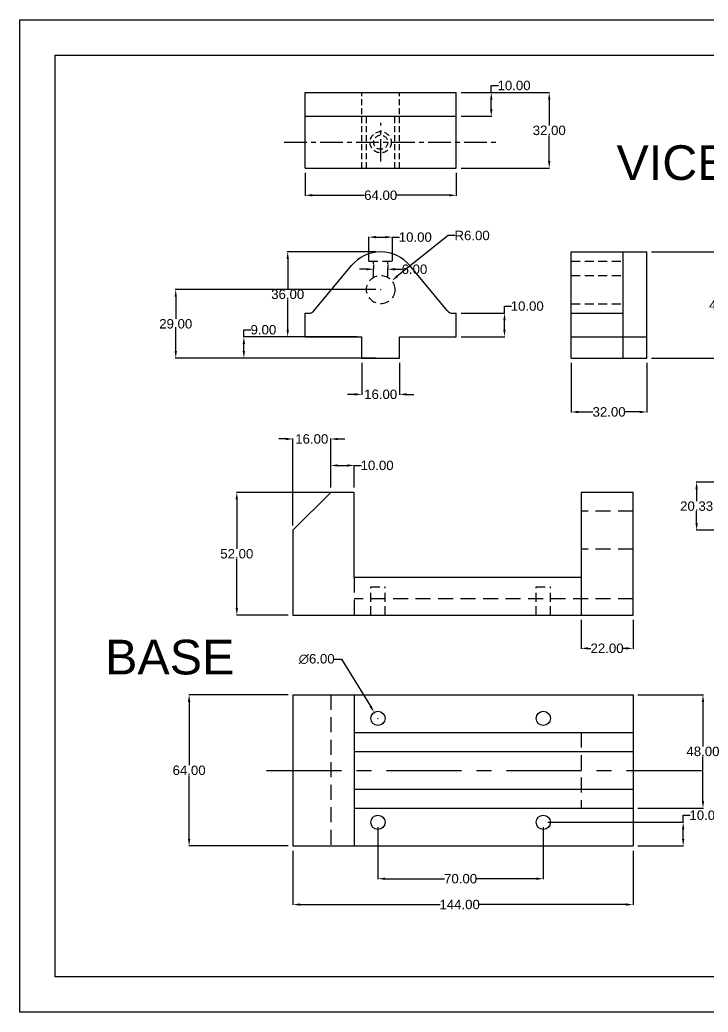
# Model space of a CAD drawing. Header units: millimetres. Extents: x 3404 to 3998, y 1573 to 1993.
# Drawn here: x 3403.7 to 3695.1, y 1573.2 to 1993.2 of the extents above; entities that cross this region are included whole.
import ezdxf

# ---------------------------------------------------------------- set-up
doc = ezdxf.new("R2010")
doc.units = ezdxf.units.MM
doc.linetypes.add('CENTER', pattern=[50.8, 31.75, -6.35, 6.35, -6.35])
doc.linetypes.add('HIDDEN', pattern=[9.525, 6.35, -3.175])
doc.layers.add('centerline', color=90, linetype='CENTER')
doc.layers.add('hidenline', color=1, linetype='HIDDEN')
doc.layers.add('dimensionLine', color=7, linetype='Continuous', lineweight=9)
doc.layers.add('drawings', color=7, linetype='Continuous', lineweight=30)
doc.styles.get("Standard").update_dxf_attribs({"font": 'arial.ttf'})
doc.dimstyles.get("Standard").update_dxf_attribs({"dimtxt": 4, "dimasz": 3, "dimexe": 0.18, "dimexo": 2, "dimgap": 0.09, "dimtad": 0, "dimtih": 1, "dimtoh": 1, "dimzin": 0, "dimdsep": 46, "dimtxsty": 'Standard', "dimcen": 0.09, "dimclre": 3, "dimclrt": 2, "dimadec": 0, "dimazin": 0, "dimtfac": 1, "dimtofl": 0, "dimtmove": 0, "dimatfit": 3, "dimfxl": 1, "dimtfillclr": 2, "dimtolj": 1, "dimtzin": 0, "dimarcsym": 0})

# ---------------------------------------------------------------- blocks, each defined once
blk = doc.blocks.new('*D15')
at = {"layer": 'Defpoints', "color": 0, "transparency": 16777216}
for p in [(3690.26, 1797.5), (3729.49, 1797.5), (3729.49, 1777.17)]:
    blk.add_point(p, dxfattribs=at)
at = {"layer": 'dimensionLine', "color": 3, "lineweight": -2, "transparency": 16777216}
for p, q in [((3727.49, 1797.5), (3690.08, 1797.5)), ((3727.49, 1777.17), (3690.08, 1777.17))]:
    blk.add_line(p, q, dxfattribs=at)
at = {"layer": 'dimensionLine', "color": 0, "lineweight": -2, "transparency": 16777216}
for p, q in [((3690.26, 1794.5), (3690.26, 1789.47)), ((3690.26, 1780.17), (3690.26, 1785.2))]:
    blk.add_line(p, q, dxfattribs=at)
at = {"layer": 'dimensionLine', "color": 0, "transparency": 16777216}
for points in [[(3689.76, 1794.5), (3690.76, 1794.5), (3690.26, 1797.5)], [(3689.76, 1780.17), (3690.76, 1780.17), (3690.26, 1777.17)]]:
    blk.add_solid(points, dxfattribs=at)
at = {"layer": 'dimensionLine', "color": 2, "transparency": 16777216, "insert": (3690.26, 1787.33), "char_height": 4, "attachment_point": 5}
blk.add_mtext('\\A1;20.33', dxfattribs=at)
blk = doc.blocks.new('*D16')
at = {"layer": 'Defpoints', "color": 0, "transparency": 16777216}
for p in [(3495.59, 1793.17), (3545.34, 1793.17), (3519.34, 1741.17)]:
    blk.add_point(p, dxfattribs=at)
at = {"layer": 'dimensionLine', "color": 3, "lineweight": -2, "transparency": 16777216}
for p, q in [((3543.34, 1793.17), (3495.41, 1793.17)), ((3517.34, 1741.17), (3495.41, 1741.17))]:
    blk.add_line(p, q, dxfattribs=at)
at = {"layer": 'dimensionLine', "color": 0, "lineweight": -2, "transparency": 16777216}
for p, q in [((3495.59, 1790.17), (3495.59, 1769.3)), ((3495.59, 1744.17), (3495.59, 1765.04))]:
    blk.add_line(p, q, dxfattribs=at)
at = {"layer": 'dimensionLine', "color": 0, "transparency": 16777216}
for points in [[(3495.09, 1790.17), (3496.09, 1790.17), (3495.59, 1793.17)], [(3495.09, 1744.17), (3496.09, 1744.17), (3495.59, 1741.17)]]:
    blk.add_solid(points, dxfattribs=at)
at = {"layer": 'dimensionLine', "color": 2, "transparency": 16777216, "insert": (3495.59, 1767.17), "char_height": 4, "attachment_point": 5}
blk.add_mtext('\\A1;52.00', dxfattribs=at)
blk = doc.blocks.new('*D18')
at = {"layer": 'Defpoints', "color": 0, "transparency": 16777216}
for p in [(3545.34, 1804.56), (3535.34, 1793.17), (3545.34, 1793.17)]:
    blk.add_point(p, dxfattribs=at)
at = {"layer": 'dimensionLine', "color": 3, "lineweight": -2, "transparency": 16777216}
for p, q in [((3535.34, 1795.17), (3535.34, 1804.74)), ((3545.34, 1795.17), (3545.34, 1804.74))]:
    blk.add_line(p, q, dxfattribs=at)
at = {"layer": 'dimensionLine', "color": 0, "lineweight": -2, "transparency": 16777216}
for p, q in [((3538.34, 1804.56), (3542.34, 1804.56)), ((3545.34, 1804.56), (3548.34, 1804.56))]:
    blk.add_line(p, q, dxfattribs=at)
at = {"layer": 'dimensionLine', "color": 0, "transparency": 16777216}
for points in [[(3538.34, 1805.06), (3538.34, 1804.06), (3535.34, 1804.56)], [(3542.34, 1805.06), (3542.34, 1804.06), (3545.34, 1804.56)]]:
    blk.add_solid(points, dxfattribs=at)
at = {"layer": 'dimensionLine', "color": 2, "transparency": 16777216, "insert": (3554.99, 1804.56), "char_height": 4, "attachment_point": 5}
blk.add_mtext('\\A1;10.00', dxfattribs=at)
blk = doc.blocks.new('*D19')
at = {"layer": 'Defpoints', "color": 0, "transparency": 16777216}
for p in [(3641.34, 1741.17), (3663.34, 1741.17), (3663.34, 1727.14)]:
    blk.add_point(p, dxfattribs=at)
at = {"layer": 'dimensionLine', "color": 3, "lineweight": -2, "transparency": 16777216}
for p, q in [((3641.34, 1739.17), (3641.34, 1726.96)), ((3663.34, 1739.17), (3663.34, 1726.96))]:
    blk.add_line(p, q, dxfattribs=at)
at = {"layer": 'dimensionLine', "color": 0, "lineweight": -2, "transparency": 16777216}
for p, q in [((3644.34, 1727.14), (3645.47, 1727.14)), ((3660.34, 1727.14), (3659.21, 1727.14))]:
    blk.add_line(p, q, dxfattribs=at)
at = {"layer": 'dimensionLine', "color": 0, "transparency": 16777216}
for points in [[(3644.34, 1727.64), (3644.34, 1726.64), (3641.34, 1727.14)], [(3660.34, 1727.64), (3660.34, 1726.64), (3663.34, 1727.14)]]:
    blk.add_solid(points, dxfattribs=at)
at = {"layer": 'dimensionLine', "color": 2, "transparency": 16777216, "insert": (3652.34, 1727.14), "char_height": 4, "attachment_point": 5}
blk.add_mtext('\\A1;22.00', dxfattribs=at)
blk = doc.blocks.new('*D20')
at = {"layer": 'Defpoints', "color": 0, "transparency": 16777216}
for p in [(3519.34, 1643.51), (3663.34, 1643.51), (3663.34, 1618.71)]:
    blk.add_point(p, dxfattribs=at)
at = {"layer": 'dimensionLine', "color": 3, "lineweight": -2, "transparency": 16777216}
for p, q in [((3519.34, 1641.51), (3519.34, 1618.53)), ((3663.34, 1641.51), (3663.34, 1618.53))]:
    blk.add_line(p, q, dxfattribs=at)
at = {"layer": 'dimensionLine', "color": 0, "lineweight": -2, "transparency": 16777216}
for p, q in [((3522.34, 1618.71), (3581.74, 1618.71)), ((3660.34, 1618.71), (3598.14, 1618.71))]:
    blk.add_line(p, q, dxfattribs=at)
at = {"layer": 'dimensionLine', "color": 0, "transparency": 16777216}
for points in [[(3522.34, 1619.21), (3522.34, 1618.21), (3519.34, 1618.71)], [(3660.34, 1619.21), (3660.34, 1618.21), (3663.34, 1618.71)]]:
    blk.add_solid(points, dxfattribs=at)
at = {"layer": 'dimensionLine', "color": 2, "transparency": 16777216, "insert": (3589.94, 1618.71), "char_height": 4, "attachment_point": 5}
blk.add_mtext('\\A1;144.00', dxfattribs=at)
blk = doc.blocks.new('*D21')
at = {"layer": 'Defpoints', "color": 0, "transparency": 16777216}
for p in [(3475.4, 1707.51), (3519.34, 1707.51), (3519.34, 1643.51)]:
    blk.add_point(p, dxfattribs=at)
at = {"layer": 'dimensionLine', "color": 3, "lineweight": -2, "transparency": 16777216}
for p, q in [((3517.34, 1707.51), (3475.22, 1707.51)), ((3517.34, 1643.51), (3475.22, 1643.51))]:
    blk.add_line(p, q, dxfattribs=at)
at = {"layer": 'dimensionLine', "color": 0, "lineweight": -2, "transparency": 16777216}
for p, q in [((3475.4, 1704.51), (3475.4, 1677.64)), ((3475.4, 1646.51), (3475.4, 1673.38))]:
    blk.add_line(p, q, dxfattribs=at)
at = {"layer": 'dimensionLine', "color": 0, "transparency": 16777216}
for points in [[(3474.9, 1704.51), (3475.9, 1704.51), (3475.4, 1707.51)], [(3474.9, 1646.51), (3475.9, 1646.51), (3475.4, 1643.51)]]:
    blk.add_solid(points, dxfattribs=at)
at = {"layer": 'dimensionLine', "color": 2, "transparency": 16777216, "insert": (3475.4, 1675.51), "char_height": 4, "attachment_point": 5}
blk.add_mtext('\\A1;64.00', dxfattribs=at)
blk = doc.blocks.new('*D22')
at = {"layer": 'Defpoints', "color": 0, "transparency": 16777216}
for p in [(3625.34, 1653.51), (3684.57, 1653.51), (3663.34, 1643.51)]:
    blk.add_point(p, dxfattribs=at)
at = {"layer": 'dimensionLine', "color": 0, "lineweight": -2, "transparency": 16777216}
for p, q in [((3684.57, 1653.51), (3684.57, 1656.51)), ((3684.57, 1656.51), (3687.57, 1656.51)), ((3684.57, 1646.51), (3684.57, 1650.51))]:
    blk.add_line(p, q, dxfattribs=at)
at = {"layer": 'dimensionLine', "color": 3, "lineweight": -2, "transparency": 16777216}
for p, q in [((3627.34, 1653.51), (3684.75, 1653.51)), ((3665.34, 1643.51), (3684.75, 1643.51))]:
    blk.add_line(p, q, dxfattribs=at)
at = {"layer": 'dimensionLine', "color": 0, "transparency": 16777216}
for points in [[(3684.07, 1650.51), (3685.07, 1650.51), (3684.57, 1653.51)], [(3684.07, 1646.51), (3685.07, 1646.51), (3684.57, 1643.51)]]:
    blk.add_solid(points, dxfattribs=at)
at = {"layer": 'dimensionLine', "color": 2, "transparency": 16777216, "insert": (3694.21, 1656.51), "char_height": 4, "attachment_point": 5}
blk.add_mtext('\\A1;10.00', dxfattribs=at)
blk = doc.blocks.new('*D23')
at = {"layer": 'Defpoints', "color": 0, "transparency": 16777216}
for p in [(3663.34, 1707.51), (3692.95, 1707.51), (3663.34, 1659.51)]:
    blk.add_point(p, dxfattribs=at)
at = {"layer": 'dimensionLine', "color": 3, "lineweight": -2, "transparency": 16777216}
for p, q in [((3665.34, 1707.51), (3693.13, 1707.51)), ((3665.34, 1659.51), (3693.13, 1659.51))]:
    blk.add_line(p, q, dxfattribs=at)
at = {"layer": 'dimensionLine', "color": 0, "lineweight": -2, "transparency": 16777216}
for p, q in [((3692.95, 1704.51), (3692.95, 1685.64)), ((3692.95, 1662.51), (3692.95, 1681.38))]:
    blk.add_line(p, q, dxfattribs=at)
at = {"layer": 'dimensionLine', "color": 0, "transparency": 16777216}
for points in [[(3692.45, 1704.51), (3693.45, 1704.51), (3692.95, 1707.51)], [(3692.45, 1662.51), (3693.45, 1662.51), (3692.95, 1659.51)]]:
    blk.add_solid(points, dxfattribs=at)
at = {"layer": 'dimensionLine', "color": 2, "transparency": 16777216, "insert": (3692.95, 1683.51), "char_height": 4, "attachment_point": 5}
blk.add_mtext('\\A1;48.00', dxfattribs=at)
blk = doc.blocks.new('*D24')
at = {"layer": 'Defpoints', "color": 0, "transparency": 16777216}
for p in [(3555.34, 1653.51), (3625.34, 1653.51), (3555.34, 1629.64)]:
    blk.add_point(p, dxfattribs=at)
at = {"layer": 'dimensionLine', "color": 3, "lineweight": -2, "transparency": 16777216}
for p, q in [((3555.34, 1651.51), (3555.34, 1629.46)), ((3625.34, 1651.51), (3625.34, 1629.46))]:
    blk.add_line(p, q, dxfattribs=at)
at = {"layer": 'dimensionLine', "color": 0, "lineweight": -2, "transparency": 16777216}
for p, q in [((3558.34, 1629.64), (3583.53, 1629.64)), ((3622.34, 1629.64), (3597.16, 1629.64))]:
    blk.add_line(p, q, dxfattribs=at)
at = {"layer": 'dimensionLine', "color": 0, "transparency": 16777216}
for points in [[(3558.34, 1630.14), (3558.34, 1629.14), (3555.34, 1629.64)], [(3622.34, 1630.14), (3622.34, 1629.14), (3625.34, 1629.64)]]:
    blk.add_solid(points, dxfattribs=at)
at = {"layer": 'dimensionLine', "color": 2, "transparency": 16777216, "insert": (3590.34, 1629.64), "char_height": 4, "attachment_point": 5}
blk.add_mtext('\\A1;70.00', dxfattribs=at)
blk = doc.blocks.new('*D26')
at = {"layer": 'Defpoints', "color": 0, "transparency": 16777216}
for p in [(3553.77, 1700.06), (3556.92, 1694.96)]:
    blk.add_point(p, dxfattribs=at)
at = {"layer": 'dimensionLine', "color": 0, "lineweight": -2, "transparency": 16777216}
for p, q in [((3536.87, 1722.6), (3539.87, 1722.6)), ((3539.87, 1722.6), (3552.19, 1702.62))]:
    blk.add_line(p, q, dxfattribs=at)
at = {"layer": 'dimensionLine', "color": 3, "lineweight": -2, "transparency": 16777216}
for p, q in [((3555.25, 1697.51), (3555.43, 1697.51)), ((3555.34, 1697.42), (3555.34, 1697.6))]:
    blk.add_line(p, q, dxfattribs=at)
at = {"layer": 'dimensionLine', "color": 0, "transparency": 16777216}
blk.add_solid([(3552.62, 1702.88), (3551.77, 1702.35), (3553.77, 1700.06)], dxfattribs=at)
at = {"layer": 'dimensionLine', "color": 2, "transparency": 16777216, "insert": (3529.41, 1722.6), "char_height": 4, "attachment_point": 5}
blk.add_mtext('\\A1;∅6.00', dxfattribs=at)
blk = doc.blocks.new('*D27')
at = {"layer": 'Defpoints', "color": 0, "transparency": 16777216}
for p in [(3535.34, 1815.76), (3535.34, 1793.17), (3519.34, 1777.17)]:
    blk.add_point(p, dxfattribs=at)
at = {"layer": 'dimensionLine', "color": 0, "lineweight": -2, "transparency": 16777216}
for p, q in [((3516.34, 1815.76), (3513.34, 1815.76)), ((3538.34, 1815.76), (3541.34, 1815.76))]:
    blk.add_line(p, q, dxfattribs=at)
at = {"layer": 'dimensionLine', "color": 3, "lineweight": -2, "transparency": 16777216}
for p, q in [((3519.34, 1779.17), (3519.34, 1815.94)), ((3535.34, 1795.17), (3535.34, 1815.94))]:
    blk.add_line(p, q, dxfattribs=at)
at = {"layer": 'dimensionLine', "color": 0, "transparency": 16777216}
for points in [[(3516.34, 1816.26), (3516.34, 1815.26), (3519.34, 1815.76)], [(3538.34, 1816.26), (3538.34, 1815.26), (3535.34, 1815.76)]]:
    blk.add_solid(points, dxfattribs=at)
at = {"layer": 'dimensionLine', "color": 2, "transparency": 16777216, "insert": (3527.34, 1815.76), "char_height": 4, "attachment_point": 5}
blk.add_mtext('\\A1;16.00', dxfattribs=at)
blk = doc.blocks.new('*D28')
at = {"layer": 'Defpoints', "color": 0, "transparency": 16777216}
for p in [(3548.51, 1849.99), (3564.51, 1849.99), (3564.51, 1834.65)]:
    blk.add_point(p, dxfattribs=at)
at = {"layer": 'dimensionLine', "color": 3, "lineweight": -2, "transparency": 16777216}
for p, q in [((3548.51, 1847.99), (3548.51, 1834.47)), ((3564.51, 1847.99), (3564.51, 1834.47))]:
    blk.add_line(p, q, dxfattribs=at)
at = {"layer": 'dimensionLine', "color": 0, "lineweight": -2, "transparency": 16777216}
for p, q in [((3545.51, 1834.65), (3542.51, 1834.65)), ((3567.51, 1834.65), (3570.51, 1834.65))]:
    blk.add_line(p, q, dxfattribs=at)
at = {"layer": 'dimensionLine', "color": 0, "transparency": 16777216}
for points in [[(3545.51, 1835.15), (3545.51, 1834.15), (3548.51, 1834.65)], [(3567.51, 1835.15), (3567.51, 1834.15), (3564.51, 1834.65)]]:
    blk.add_solid(points, dxfattribs=at)
at = {"layer": 'dimensionLine', "color": 2, "transparency": 16777216, "insert": (3556.51, 1834.65), "char_height": 4, "attachment_point": 5}
blk.add_mtext('\\A1;16.00', dxfattribs=at)
blk = doc.blocks.new('*D29')
at = {"layer": 'Defpoints', "color": 0, "transparency": 16777216}
for p in [(3637.2, 1849.99), (3669.2, 1849.99), (3669.2, 1827.2)]:
    blk.add_point(p, dxfattribs=at)
at = {"layer": 'dimensionLine', "color": 3, "lineweight": -2, "transparency": 16777216}
for p, q in [((3637.2, 1847.99), (3637.2, 1827.02)), ((3669.2, 1847.99), (3669.2, 1827.02))]:
    blk.add_line(p, q, dxfattribs=at)
at = {"layer": 'dimensionLine', "color": 0, "lineweight": -2, "transparency": 16777216}
for p, q in [((3640.2, 1827.2), (3646.37, 1827.2)), ((3666.2, 1827.2), (3660.03, 1827.2))]:
    blk.add_line(p, q, dxfattribs=at)
at = {"layer": 'dimensionLine', "color": 0, "transparency": 16777216}
for points in [[(3640.2, 1827.7), (3640.2, 1826.7), (3637.2, 1827.2)], [(3666.2, 1827.7), (3666.2, 1826.7), (3669.2, 1827.2)]]:
    blk.add_solid(points, dxfattribs=at)
at = {"layer": 'dimensionLine', "color": 2, "transparency": 16777216, "insert": (3653.2, 1827.2), "char_height": 4, "attachment_point": 5}
blk.add_mtext('\\A1;32.00', dxfattribs=at)
blk = doc.blocks.new('*D30')
at = {"layer": 'Defpoints', "color": 0, "transparency": 16777216}
for p in [(3669.2, 1894.99), (3702.55, 1894.99), (3669.2, 1849.99)]:
    blk.add_point(p, dxfattribs=at)
at = {"layer": 'dimensionLine', "color": 3, "lineweight": -2, "transparency": 16777216}
for p, q in [((3671.2, 1894.99), (3702.73, 1894.99)), ((3671.2, 1849.99), (3702.73, 1849.99))]:
    blk.add_line(p, q, dxfattribs=at)
at = {"layer": 'dimensionLine', "color": 0, "lineweight": -2, "transparency": 16777216}
for p, q in [((3702.55, 1891.99), (3702.55, 1874.62)), ((3702.55, 1852.99), (3702.55, 1870.36))]:
    blk.add_line(p, q, dxfattribs=at)
at = {"layer": 'dimensionLine', "color": 0, "transparency": 16777216}
for points in [[(3702.05, 1891.99), (3703.05, 1891.99), (3702.55, 1894.99)], [(3702.05, 1852.99), (3703.05, 1852.99), (3702.55, 1849.99)]]:
    blk.add_solid(points, dxfattribs=at)
at = {"layer": 'dimensionLine', "color": 2, "transparency": 16777216, "insert": (3702.55, 1872.49), "char_height": 4, "attachment_point": 5}
blk.add_mtext('\\A1;45.00', dxfattribs=at)
blk = doc.blocks.new('*D31')
at = {"layer": 'Defpoints', "color": 0, "transparency": 16777216}
for p in [(3561.19, 1882.75), (3556.51, 1878.99)]:
    blk.add_point(p, dxfattribs=at)
at = {"layer": 'dimensionLine', "color": 0, "lineweight": -2, "transparency": 16777216}
for p, q in [((3585.02, 1901.88), (3563.53, 1884.63)), ((3588.02, 1901.88), (3585.02, 1901.88))]:
    blk.add_line(p, q, dxfattribs=at)
at = {"layer": 'dimensionLine', "color": 3, "lineweight": -2, "transparency": 16777216}
for p, q in [((3556.42, 1878.99), (3556.6, 1878.99)), ((3556.51, 1878.9), (3556.51, 1879.08))]:
    blk.add_line(p, q, dxfattribs=at)
at = {"layer": 'dimensionLine', "color": 0, "transparency": 16777216}
blk.add_solid([(3563.22, 1885.02), (3563.85, 1884.24), (3561.19, 1882.75)], dxfattribs=at)
at = {"layer": 'dimensionLine', "color": 2, "transparency": 16777216, "insert": (3595.21, 1901.88), "char_height": 4, "attachment_point": 5}
blk.add_mtext('\\A1;R6.00', dxfattribs=at)
blk = doc.blocks.new('*D32')
at = {"layer": 'Defpoints', "color": 0, "transparency": 16777216}
for p in [(3561.51, 1901.19), (3551.51, 1890.99), (3561.51, 1890.99)]:
    blk.add_point(p, dxfattribs=at)
at = {"layer": 'dimensionLine', "color": 3, "lineweight": -2, "transparency": 16777216}
for p, q in [((3551.51, 1892.99), (3551.51, 1901.37)), ((3561.51, 1892.99), (3561.51, 1901.37))]:
    blk.add_line(p, q, dxfattribs=at)
at = {"layer": 'dimensionLine', "color": 0, "lineweight": -2, "transparency": 16777216}
for p, q in [((3554.51, 1901.19), (3558.51, 1901.19)), ((3561.51, 1901.19), (3564.51, 1901.19))]:
    blk.add_line(p, q, dxfattribs=at)
at = {"layer": 'dimensionLine', "color": 0, "transparency": 16777216}
for points in [[(3554.51, 1901.69), (3554.51, 1900.69), (3551.51, 1901.19)], [(3558.51, 1901.69), (3558.51, 1900.69), (3561.51, 1901.19)]]:
    blk.add_solid(points, dxfattribs=at)
at = {"layer": 'dimensionLine', "color": 2, "transparency": 16777216, "insert": (3571.16, 1901.19), "char_height": 4, "attachment_point": 5}
blk.add_mtext('\\A1;10.00', dxfattribs=at)
blk = doc.blocks.new('*D33')
at = {"layer": 'Defpoints', "color": 0, "transparency": 16777216}
for p in [(3553.51, 1887.59), (3559.51, 1887.59), (3559.51, 1887.59)]:
    blk.add_point(p, dxfattribs=at)
at = {"layer": 'dimensionLine', "color": 0, "lineweight": -2, "transparency": 16777216}
for p, q in [((3550.51, 1887.59), (3547.51, 1887.59)), ((3562.51, 1887.59), (3565.51, 1887.59))]:
    blk.add_line(p, q, dxfattribs=at)
at = {"layer": 'dimensionLine', "color": 3, "lineweight": -2, "transparency": 16777216}
for p, q in [((3553.51, 1889.59), (3553.51, 1887.77)), ((3559.51, 1889.59), (3559.51, 1887.77))]:
    blk.add_line(p, q, dxfattribs=at)
at = {"layer": 'dimensionLine', "color": 0, "transparency": 16777216}
for points in [[(3550.51, 1888.09), (3550.51, 1887.09), (3553.51, 1887.59)], [(3562.51, 1888.09), (3562.51, 1887.09), (3559.51, 1887.59)]]:
    blk.add_solid(points, dxfattribs=at)
at = {"layer": 'dimensionLine', "color": 2, "transparency": 16777216, "insert": (3570.8, 1887.59), "char_height": 4, "attachment_point": 5}
blk.add_mtext('\\A1;6.00', dxfattribs=at)
blk = doc.blocks.new('*D34')
at = {"layer": 'Defpoints', "color": 0, "transparency": 16777216}
for p in [(3498.58, 1858.99), (3548.51, 1858.99), (3548.51, 1849.99)]:
    blk.add_point(p, dxfattribs=at)
at = {"layer": 'dimensionLine', "color": 0, "lineweight": -2, "transparency": 16777216}
for p, q in [((3498.58, 1858.99), (3498.58, 1861.99)), ((3498.58, 1861.99), (3501.58, 1861.99)), ((3498.58, 1852.99), (3498.58, 1855.99))]:
    blk.add_line(p, q, dxfattribs=at)
at = {"layer": 'dimensionLine', "color": 3, "lineweight": -2, "transparency": 16777216}
for p, q in [((3546.51, 1858.99), (3498.4, 1858.99)), ((3546.51, 1849.99), (3498.4, 1849.99))]:
    blk.add_line(p, q, dxfattribs=at)
at = {"layer": 'dimensionLine', "color": 0, "transparency": 16777216}
for points in [[(3498.08, 1855.99), (3499.08, 1855.99), (3498.58, 1858.99)], [(3498.08, 1852.99), (3499.08, 1852.99), (3498.58, 1849.99)]]:
    blk.add_solid(points, dxfattribs=at)
at = {"layer": 'dimensionLine', "color": 2, "transparency": 16777216, "insert": (3506.86, 1861.99), "char_height": 4, "attachment_point": 5}
blk.add_mtext('\\A1;9.00', dxfattribs=at)
blk = doc.blocks.new('*D35')
at = {"layer": 'Defpoints', "color": 0, "transparency": 16777216}
for p in [(3588.51, 1868.99), (3608.91, 1868.99), (3588.51, 1858.99)]:
    blk.add_point(p, dxfattribs=at)
at = {"layer": 'dimensionLine', "color": 0, "lineweight": -2, "transparency": 16777216}
for p, q in [((3608.91, 1868.99), (3608.91, 1871.99)), ((3608.91, 1871.99), (3611.91, 1871.99)), ((3608.91, 1861.99), (3608.91, 1865.99))]:
    blk.add_line(p, q, dxfattribs=at)
at = {"layer": 'dimensionLine', "color": 3, "lineweight": -2, "transparency": 16777216}
for p, q in [((3590.51, 1868.99), (3609.09, 1868.99)), ((3590.51, 1858.99), (3609.09, 1858.99))]:
    blk.add_line(p, q, dxfattribs=at)
at = {"layer": 'dimensionLine', "color": 0, "transparency": 16777216}
for points in [[(3608.41, 1865.99), (3609.41, 1865.99), (3608.91, 1868.99)], [(3608.41, 1861.99), (3609.41, 1861.99), (3608.91, 1858.99)]]:
    blk.add_solid(points, dxfattribs=at)
at = {"layer": 'dimensionLine', "color": 2, "transparency": 16777216, "insert": (3618.55, 1871.99), "char_height": 4, "attachment_point": 5}
blk.add_mtext('\\A1;10.00', dxfattribs=at)
blk = doc.blocks.new('*D36')
at = {"layer": 'Defpoints', "color": 0, "transparency": 16777216}
for p in [(3517.14, 1894.99), (3556.51, 1894.99), (3524.51, 1858.99)]:
    blk.add_point(p, dxfattribs=at)
at = {"layer": 'dimensionLine', "color": 3, "lineweight": -2, "transparency": 16777216}
for p, q in [((3554.51, 1894.99), (3516.96, 1894.99)), ((3522.51, 1858.99), (3516.96, 1858.99))]:
    blk.add_line(p, q, dxfattribs=at)
at = {"layer": 'dimensionLine', "color": 0, "lineweight": -2, "transparency": 16777216}
for p, q in [((3517.14, 1891.99), (3517.14, 1879.12)), ((3517.14, 1861.99), (3517.14, 1874.86))]:
    blk.add_line(p, q, dxfattribs=at)
at = {"layer": 'dimensionLine', "color": 0, "transparency": 16777216}
for points in [[(3516.64, 1891.99), (3517.64, 1891.99), (3517.14, 1894.99)], [(3516.64, 1861.99), (3517.64, 1861.99), (3517.14, 1858.99)]]:
    blk.add_solid(points, dxfattribs=at)
at = {"layer": 'dimensionLine', "color": 2, "transparency": 16777216, "insert": (3517.14, 1876.99), "char_height": 4, "attachment_point": 5}
blk.add_mtext('\\A1;36.00', dxfattribs=at)
blk = doc.blocks.new('*D37')
at = {"layer": 'Defpoints', "color": 0, "transparency": 16777216}
for p in [(3469.74, 1878.99), (3556.51, 1878.99), (3556.51, 1849.99)]:
    blk.add_point(p, dxfattribs=at)
at = {"layer": 'dimensionLine', "color": 3, "lineweight": -2, "transparency": 16777216}
for p, q in [((3554.51, 1878.99), (3469.56, 1878.99)), ((3554.51, 1849.99), (3469.56, 1849.99))]:
    blk.add_line(p, q, dxfattribs=at)
at = {"layer": 'dimensionLine', "color": 0, "lineweight": -2, "transparency": 16777216}
for p, q in [((3469.74, 1875.99), (3469.74, 1866.62)), ((3469.74, 1852.99), (3469.74, 1862.36))]:
    blk.add_line(p, q, dxfattribs=at)
at = {"layer": 'dimensionLine', "color": 0, "transparency": 16777216}
for points in [[(3469.24, 1875.99), (3470.24, 1875.99), (3469.74, 1878.99)], [(3469.24, 1852.99), (3470.24, 1852.99), (3469.74, 1849.99)]]:
    blk.add_solid(points, dxfattribs=at)
at = {"layer": 'dimensionLine', "color": 2, "transparency": 16777216, "insert": (3469.74, 1864.49), "char_height": 4, "attachment_point": 5}
blk.add_mtext('\\A1;29.00', dxfattribs=at)
blk = doc.blocks.new('*D38')
at = {"layer": 'Defpoints', "color": 0, "transparency": 16777216}
for p in [(3588.51, 1962.37), (3627.86, 1962.37), (3588.51, 1930.37)]:
    blk.add_point(p, dxfattribs=at)
at = {"layer": 'dimensionLine', "color": 3, "lineweight": -2, "transparency": 16777216}
for p, q in [((3590.51, 1962.37), (3628.04, 1962.37)), ((3590.51, 1930.37), (3628.04, 1930.37))]:
    blk.add_line(p, q, dxfattribs=at)
at = {"layer": 'dimensionLine', "color": 0, "lineweight": -2, "transparency": 16777216}
for p, q in [((3627.86, 1959.37), (3627.86, 1948.5)), ((3627.86, 1933.37), (3627.86, 1944.23))]:
    blk.add_line(p, q, dxfattribs=at)
at = {"layer": 'dimensionLine', "color": 0, "transparency": 16777216}
for points in [[(3627.36, 1959.37), (3628.36, 1959.37), (3627.86, 1962.37)], [(3627.36, 1933.37), (3628.36, 1933.37), (3627.86, 1930.37)]]:
    blk.add_solid(points, dxfattribs=at)
at = {"layer": 'dimensionLine', "color": 2, "transparency": 16777216, "insert": (3627.86, 1946.37), "char_height": 4, "attachment_point": 5}
blk.add_mtext('\\A1;32.00', dxfattribs=at)
blk = doc.blocks.new('*D39')
at = {"layer": 'Defpoints', "color": 0, "transparency": 16777216}
for p in [(3588.51, 1962.37), (3603.33, 1962.37), (3588.51, 1952.37)]:
    blk.add_point(p, dxfattribs=at)
at = {"layer": 'dimensionLine', "color": 3, "lineweight": -2, "transparency": 16777216}
for p, q in [((3590.51, 1962.37), (3603.51, 1962.37)), ((3590.51, 1952.37), (3603.51, 1952.37))]:
    blk.add_line(p, q, dxfattribs=at)
at = {"layer": 'dimensionLine', "color": 0, "lineweight": -2, "transparency": 16777216}
for p, q in [((3603.33, 1962.37), (3603.33, 1965.37)), ((3603.33, 1965.37), (3606.33, 1965.37)), ((3603.33, 1955.37), (3603.33, 1959.37))]:
    blk.add_line(p, q, dxfattribs=at)
at = {"layer": 'dimensionLine', "color": 0, "transparency": 16777216}
for points in [[(3602.83, 1959.37), (3603.83, 1959.37), (3603.33, 1962.37)], [(3602.83, 1955.37), (3603.83, 1955.37), (3603.33, 1952.37)]]:
    blk.add_solid(points, dxfattribs=at)
at = {"layer": 'dimensionLine', "color": 2, "transparency": 16777216, "insert": (3612.98, 1965.37), "char_height": 4, "attachment_point": 5}
blk.add_mtext('\\A1;10.00', dxfattribs=at)
blk = doc.blocks.new('*D40')
at = {"layer": 'Defpoints', "color": 0, "transparency": 16777216}
for p in [(3524.51, 1930.37), (3588.51, 1930.37), (3588.51, 1918.91)]:
    blk.add_point(p, dxfattribs=at)
at = {"layer": 'dimensionLine', "color": 3, "lineweight": -2, "transparency": 16777216}
for p, q in [((3524.51, 1928.37), (3524.51, 1918.73)), ((3588.51, 1928.37), (3588.51, 1918.73))]:
    blk.add_line(p, q, dxfattribs=at)
at = {"layer": 'dimensionLine', "color": 0, "lineweight": -2, "transparency": 16777216}
for p, q in [((3527.51, 1918.91), (3549.67, 1918.91)), ((3585.51, 1918.91), (3563.36, 1918.91))]:
    blk.add_line(p, q, dxfattribs=at)
at = {"layer": 'dimensionLine', "color": 0, "transparency": 16777216}
for points in [[(3527.51, 1919.41), (3527.51, 1918.41), (3524.51, 1918.91)], [(3585.51, 1919.41), (3585.51, 1918.41), (3588.51, 1918.91)]]:
    blk.add_solid(points, dxfattribs=at)
at = {"layer": 'dimensionLine', "color": 2, "transparency": 16777216, "insert": (3556.51, 1918.91), "char_height": 4, "attachment_point": 5}
blk.add_mtext('\\A1;64.00', dxfattribs=at)

msp = doc.modelspace()

# ---------------------------------------------------------------- linework, layer by layer
at = {"layer": 'centerline', "ltscale": 0.3}
for p, q in [((3556.515, 1933.173), (3556.515, 1949.562)), ((3515.669, 1941.368), (3606.196, 1941.368))]:
    msp.add_line(p, q, dxfattribs=at)
at = {"layer": 'centerline'}
msp.add_line((3508.193, 1675.509), (3692.809, 1675.509), dxfattribs=at)
at = {"layer": 'drawings'}
for p, q in [((3524.515, 1962.368), (3588.515, 1962.368)), ((3524.515, 1952.368), (3524.515, 1962.368)), ((3588.515, 1930.368), (3588.515, 1962.368)), ((3524.515, 1952.368), (3588.515, 1952.368)), ((3524.515, 1930.368), (3524.515, 1952.368)), ((3524.515, 1930.368), (3588.515, 1930.368)), ((3637.199, 1894.99), (3669.199, 1894.99)), ((3637.199, 1849.99), (3637.199, 1894.99)), ((3659.199, 1849.99), (3659.199, 1894.99)), ((3669.199, 1849.99), (3669.199, 1894.99)), ((3528.415, 1870.081), (3544.175, 1889.175)), ((3584.615, 1870.081), (3568.854, 1889.175)), ((3524.515, 1868.99), (3526.101, 1868.99)), ((3524.515, 1858.99), (3524.515, 1868.99)), ((3524.515, 1858.99), (3524.515, 1868.99)), ((3586.929, 1868.99), (3588.515, 1868.99)), ((3588.515, 1858.99), (3588.515, 1868.99)), ((3588.515, 1858.99), (3588.515, 1868.99)), ((3637.199, 1868.99), (3659.199, 1868.99)), ((3524.515, 1858.99), (3548.515, 1858.99)), ((3548.515, 1849.99), (3548.515, 1858.99)), ((3564.515, 1849.99), (3564.515, 1858.99)), ((3564.515, 1858.99), (3588.515, 1858.99)), ((3637.199, 1858.99), (3669.199, 1858.99)), ((3548.515, 1849.99), (3564.515, 1849.99)), ((3637.199, 1849.99), (3669.199, 1849.99)), ((3519.341, 1777.168), (3535.341, 1793.168)), ((3545.341, 1793.168), (3535.341, 1793.168)), ((3545.341, 1757.168), (3545.341, 1793.168)), ((3663.341, 1793.168), (3641.341, 1793.168)), ((3641.341, 1793.168), (3641.341, 1757.168)), ((3663.341, 1741.168), (3663.341, 1793.168)), ((3519.341, 1777.168), (3519.341, 1741.168)), ((3641.341, 1757.168), (3545.341, 1757.168)), ((3641.341, 1757.168), (3641.341, 1741.168)), ((3519.341, 1741.168), (3663.341, 1741.168)), ((3519.341, 1707.509), (3519.341, 1643.509)), ((3519.341, 1707.509), (3663.341, 1707.509)), ((3545.341, 1707.509), (3545.341, 1643.509)), ((3663.341, 1707.509), (3663.341, 1643.509)), ((3545.341, 1691.509), (3663.341, 1691.509)), ((3545.341, 1683.509), (3663.341, 1683.509)), ((3545.341, 1667.509), (3663.341, 1667.509)), ((3545.341, 1659.509), (3663.341, 1659.509)), ((3519.341, 1643.509), (3663.341, 1643.509))]:
    msp.add_line(p, q, dxfattribs=at)
for points in [[(3403.739, 1993.166), (3997.739, 1993.166), (3997.739, 1573.166), (3403.739, 1573.166)], [(3418.739, 1978.166), (3982.739, 1978.166), (3982.739, 1588.166), (3418.739, 1588.166)]]:
    msp.add_lwpolyline(points, close=True, dxfattribs=at)
for centre in [(3555.341, 1697.509), (3625.341, 1697.509), (3555.341, 1653.509), (3625.341, 1653.509)]:
    msp.add_circle(centre, 3, dxfattribs=at)
for centre, radius, start, end in [((3556.515, 1878.99), 16, 39.53576, 140.46424), ((3526.101, 1871.99), 3, 270, 320.46424), ((3586.929, 1871.99), 3, 219.53576, 270)]:
    msp.add_arc(centre, radius, start, end, dxfattribs=at)
at = {"layer": 'hidenline', "ltscale": 0.4}
for p, q in [((3548.515, 1930.368), (3548.515, 1962.368)), ((3564.515, 1930.368), (3564.515, 1962.368)), ((3550.515, 1930.368), (3550.515, 1952.368)), ((3562.515, 1930.368), (3562.515, 1952.368))]:
    msp.add_line(p, q, dxfattribs=at)
at = {"layer": 'hidenline', "ltscale": 0.6}
for p, q in [((3551.515, 1890.99), (3551.515, 1894.189)), ((3551.515, 1890.99), (3561.515, 1890.99)), ((3553.515, 1884.187), (3553.515, 1890.99)), ((3553.515, 1884.187), (3553.515, 1890.99)), ((3553.515, 1884.187), (3553.515, 1890.99)), ((3559.515, 1884.187), (3559.515, 1890.99)), ((3561.515, 1890.99), (3561.515, 1894.189)), ((3637.199, 1890.99), (3659.199, 1890.99)), ((3637.199, 1884.99), (3659.199, 1884.99)), ((3637.199, 1872.99), (3659.199, 1872.99)), ((3552.341, 1741.168), (3552.341, 1753.168)), ((3552.341, 1753.168), (3558.341, 1753.168)), ((3558.341, 1741.168), (3558.341, 1753.168)), ((3622.341, 1741.168), (3622.341, 1753.168)), ((3622.341, 1753.168), (3628.341, 1753.168)), ((3628.341, 1741.168), (3628.341, 1753.168))]:
    msp.add_line(p, q, dxfattribs=at)
at = {"layer": 'hidenline'}
for p, q in [((3663.341, 1785.168), (3641.341, 1785.168)), ((3663.341, 1769.168), (3641.341, 1769.168)), ((3545.341, 1757.168), (3545.341, 1741.168)), ((3663.341, 1748.168), (3545.341, 1748.168)), ((3535.341, 1707.509), (3535.341, 1643.509)), ((3641.341, 1691.509), (3641.341, 1659.509))]:
    msp.add_line(p, q, dxfattribs=at)
at = {"layer": 'hidenline', "ltscale": 0.4}
for radius in [4.5, 3]:
    msp.add_circle((3556.515, 1941.368), radius, dxfattribs=at)
at = {"layer": 'hidenline', "ltscale": 0.6}
msp.add_circle((3556.515, 1878.99), 6, dxfattribs=at)

# ---------------------------------------------------------------- texts
at = {"layer": 'drawings'}
for s, p in [('VICE JAW', (3656.351, 1925.388)), ('BASE', (3439.847, 1716.108))]:
    msp.add_text(s, height=14.6782, dxfattribs=at).set_placement(p)

# ---------------------------------------------------------------- dimensions: what is measured, and where the dimension line sits
at = {"layer": 'dimensionLine'}
for base, p1, p2, picture, middle in [((3603.332, 1962.368), (3588.515, 1952.368), (3588.515, 1962.368), '*D39', (3612.975, 1965.368)), ((3627.857, 1962.368), (3588.515, 1930.368), (3588.515, 1962.368), '*D38', (3627.857, 1946.368)), ((3517.136, 1894.99), (3524.515, 1858.99), (3556.515, 1894.99), '*D36', (3517.136, 1876.99)), ((3702.548, 1894.99), (3669.199, 1849.99), (3669.199, 1894.99), '*D30', (3702.548, 1872.49)), ((3469.743, 1878.99), (3556.515, 1849.99), (3556.515, 1878.99), '*D37', (3469.743, 1864.49)), ((3608.907, 1868.99), (3588.515, 1858.99), (3588.515, 1868.99), '*D35', (3618.551, 1871.99)), ((3498.579, 1858.99), (3548.515, 1849.99), (3548.515, 1858.99), '*D34', (3506.857, 1861.99)), ((3690.264, 1797.5), (3729.485, 1777.168), (3729.485, 1797.5), '*D15', (3690.264, 1787.334)), ((3495.592, 1793.168), (3519.341, 1741.168), (3545.341, 1793.168), '*D16', (3495.592, 1767.168)), ((3475.396, 1707.509), (3519.341, 1643.509), (3519.341, 1707.509), '*D21', (3475.396, 1675.509)), ((3692.946, 1707.509), (3663.341, 1659.509), (3663.341, 1707.509), '*D23', (3692.946, 1683.509)), ((3684.566, 1653.509), (3663.341, 1643.509), (3625.341, 1653.509), '*D22', (3694.21, 1656.509))]:
    dim = msp.add_linear_dim(base=base, p1=p1, p2=p2, angle=90, dimstyle='Standard', dxfattribs=at)
    dim.commit()
    dim.dimension.update_dxf_attribs({"geometry": picture, "text_midpoint": middle})
for base, p1, p2, picture, middle in [((3588.515, 1918.908), (3524.515, 1930.368), (3588.515, 1930.368), '*D40', (3556.515, 1918.908)), ((3561.515, 1901.193), (3551.515, 1890.99), (3561.515, 1890.99), '*D32', (3571.159, 1901.193)), ((3559.515, 1887.588), (3553.515, 1887.588), (3559.515, 1887.588), '*D33', (3570.804, 1887.588)), ((3564.515, 1834.651), (3548.515, 1849.99), (3564.515, 1849.99), '*D28', (3556.515, 1834.651)), ((3669.199, 1827.195), (3637.199, 1849.99), (3669.199, 1849.99), '*D29', (3653.199, 1827.195)), ((3535.341, 1815.761), (3519.341, 1777.168), (3535.341, 1793.168), '*D27', (3527.341, 1815.761)), ((3545.341, 1804.56), (3535.341, 1793.168), (3545.341, 1793.168), '*D18', (3554.985, 1804.56)), ((3663.341, 1727.139), (3641.341, 1741.168), (3663.341, 1741.168), '*D19', (3652.341, 1727.139)), ((3555.341, 1629.639), (3625.341, 1653.509), (3555.341, 1653.509), '*D24', (3590.341, 1629.639))]:
    dim = msp.add_linear_dim(base=base, p1=p1, p2=p2, dimstyle='Standard', dxfattribs=at)
    dim.commit()
    dim.dimension.update_dxf_attribs({"geometry": picture, "text_midpoint": middle})
dim = msp.add_radius_dim(center=(3556.515, 1878.99), mpoint=(3561.193, 1882.747), dimstyle='Standard', dxfattribs=at)
dim.commit()
dim.dimension.update_dxf_attribs({"geometry": '*D31', "text_midpoint": (3595.211, 1901.879), "dimtype": 164})
dim = msp.add_diameter_dim_2p(p1=(3556.916, 1694.955), p2=(3553.767, 1700.062), dimstyle='Standard', dxfattribs=at)
dim.commit()
dim.dimension.update_dxf_attribs({"geometry": '*D26', "text_midpoint": (3529.414, 1722.6), "dimtype": 163})
dim = msp.add_linear_dim(base=(3663.341, 1618.712), p1=(3519.341, 1643.509), p2=(3663.341, 1643.509), dimstyle='Standard', dxfattribs=at)
dim.commit()
dim.dimension.update_dxf_attribs({"geometry": '*D20', "text_midpoint": (3589.94, 1618.712), "dimtype": 160})

doc.saveas('drawing.dxf')
